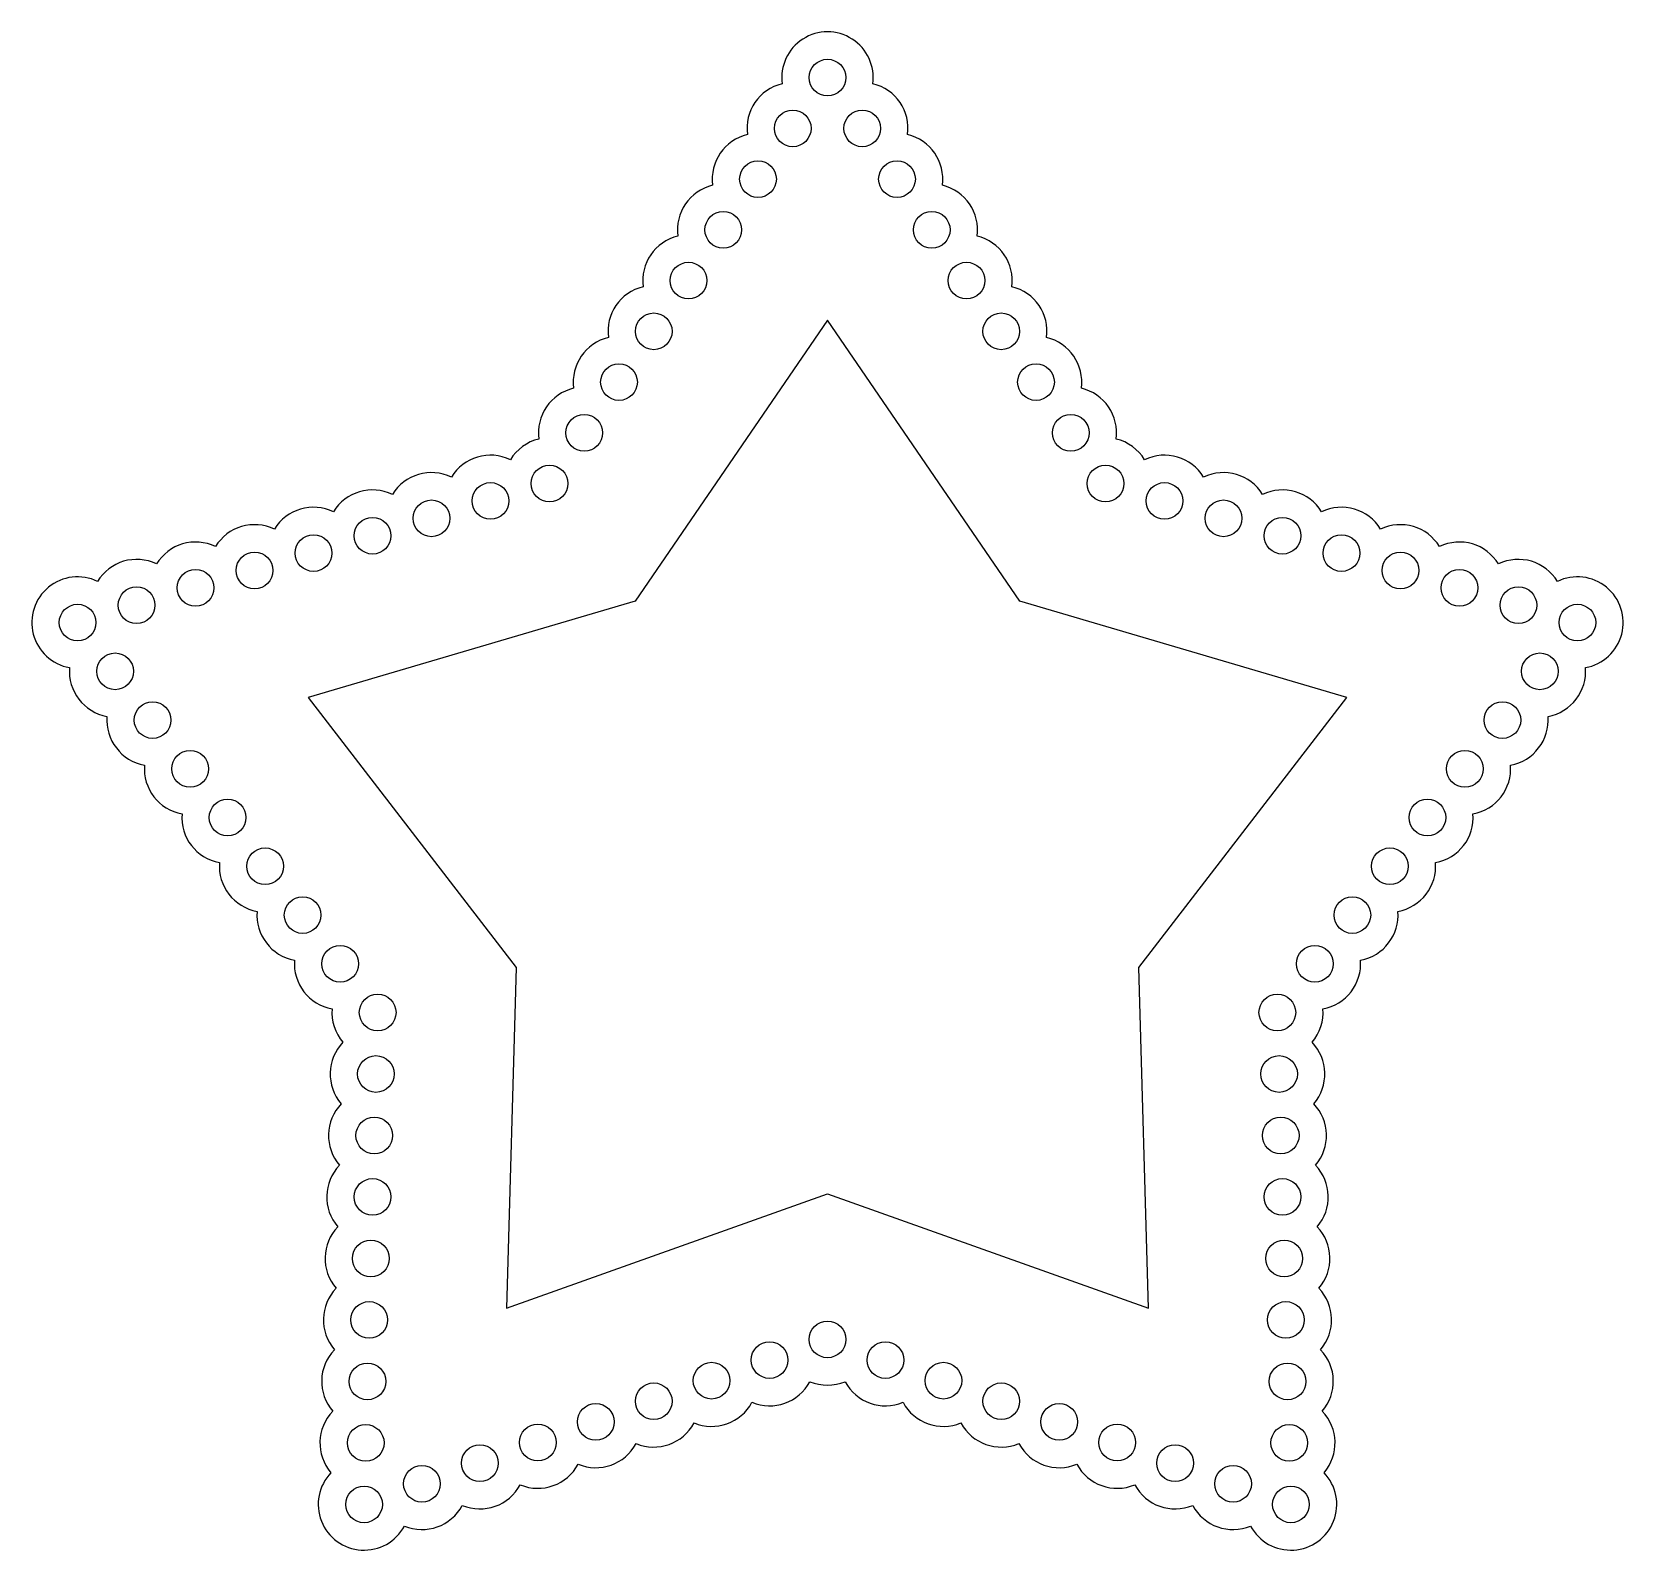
# Model space of a CAD drawing. Extents: x -374 to -258, y 96 to 207.
import ezdxf

# ---------------------------------------------------------------- set-up
doc = ezdxf.new("R2010")
doc.units = 0
doc.header["$LTSCALE"] = 0.010101
doc.layers.get('0').update_dxf_attribs({"linetype": 'CONTINUOUS'})

msp = doc.modelspace()

# ---------------------------------------------------------------- linework, layer by layer
for p, q in [((-315.784988, 185.927933), (-329.824615, 165.432569)), ((-301.745361, 165.432569), (-315.784988, 185.927933)), ((-329.824615, 165.432569), (-353.655349, 158.413506)), ((-277.914628, 158.413506), (-301.745361, 165.432569)), ((-353.655349, 158.413506), (-338.501582, 138.727611)), ((-293.068394, 138.727611), (-277.914628, 158.413506)), ((-338.501582, 138.727611), (-339.190158, 113.894227)), ((-292.379818, 113.894227), (-293.068394, 138.727611)), ((-339.190158, 113.894227), (-315.784988, 122.22304)), ((-315.784988, 122.22304), (-292.379818, 113.894227))]:
    msp.add_line(p, q)
for centre in [(-315.784988, 203.622797), (-318.319807, 199.922411), (-313.250169, 199.922411), (-320.854626, 196.222025), (-310.71535, 196.222025), (-323.389445, 192.521639), (-308.180532, 192.521639), (-325.924263, 188.821254), (-305.645713, 188.821254), (-328.459082, 185.120868), (-303.110894, 185.120868), (-330.993901, 181.420482), (-300.576075, 181.420482), (-333.52872, 177.720096), (-298.041256, 177.720096), (-336.063539, 174.01971), (-295.506437, 174.01971), (-340.366117, 172.752436), (-291.203859, 172.752436), (-344.668695, 171.485163), (-286.901281, 171.485163), (-348.971273, 170.217889), (-282.598703, 170.217889), (-353.273851, 168.950615), (-278.296125, 168.950615), (-357.57643, 167.683341), (-273.993547, 167.683341), (-361.879008, 166.416067), (-269.690968, 166.416067), (-366.181586, 165.148793), (-265.38839, 165.148793), (-370.484164, 163.881519), (-261.085812, 163.881519), (-367.74819, 160.327281), (-263.821786, 160.327281), (-365.012216, 156.773043), (-266.55776, 156.773043), (-362.276242, 153.218805), (-269.293734, 153.218805), (-359.540268, 149.664567), (-272.029708, 149.664567), (-356.804294, 146.110329), (-274.765682, 146.110329), (-354.06832, 142.556091), (-277.501656, 142.556091), (-351.332346, 139.001853), (-280.23763, 139.001853), (-348.596372, 135.447615), (-282.973604, 135.447615), (-348.720693, 130.964011), (-282.849283, 130.964011), (-348.845014, 126.480406), (-282.724962, 126.480406), (-348.969334, 121.996802), (-282.600642, 121.996802), (-349.093655, 117.513198), (-282.476321, 117.513198), (-349.217976, 113.029594), (-282.352, 113.029594), (-315.784988, 111.608749), (-320.010732, 110.105003), (-311.559244, 110.105003), (-349.342297, 108.54599), (-324.236476, 108.601257), (-307.333501, 108.601257), (-282.22768, 108.54599), (-328.462219, 107.097511), (-303.107757, 107.097511), (-332.687963, 105.593765), (-298.882013, 105.593765), (-349.466617, 104.062386), (-336.913707, 104.090019), (-294.656269, 104.090019), (-282.103359, 104.062386), (-341.13945, 102.586273), (-290.430526, 102.586273), (-345.365194, 101.082527), (-286.204782, 101.082527), (-349.590938, 99.578782), (-281.979038, 99.578782)]:
    msp.add_circle(centre, 1.33844)
for centre, start, end in [((-315.784988, 203.622797), 352.207895, 187.792105), ((-318.319807, 199.922411), 103.384458, 187.792105), ((-313.250169, 199.922411), 352.207895, 76.615542), ((-320.854626, 196.222025), 103.384458, 187.792105), ((-310.71535, 196.222025), 352.207895, 76.615542), ((-323.389445, 192.521639), 103.384458, 187.792105), ((-308.180532, 192.521639), 352.207895, 76.615542), ((-325.924263, 188.821254), 103.384458, 187.792105), ((-305.645713, 188.821254), 352.207895, 76.615542), ((-328.459082, 185.120868), 103.384458, 187.792105), ((-303.110894, 185.120868), 352.207895, 76.615542), ((-330.993901, 181.420482), 103.384458, 187.792105), ((-300.576075, 181.420482), 352.207895, 76.615542), ((-333.52872, 177.720096), 103.384458, 187.792105), ((-298.041256, 177.720096), 352.207895, 76.615542), ((-336.063539, 174.01971), 103.384458, 148.615542), ((-295.506437, 174.01971), 31.384458, 76.615542), ((-340.366117, 172.752436), 64.207895, 148.615542), ((-291.203859, 172.752436), 31.384458, 115.792105), ((-344.668695, 171.485163), 64.207895, 148.615542), ((-286.901281, 171.485163), 31.384458, 115.792105), ((-348.971273, 170.217889), 64.207895, 148.615542), ((-282.598703, 170.217889), 31.384458, 115.792105), ((-353.273851, 168.950615), 64.207895, 148.615542), ((-278.296125, 168.950615), 31.384458, 115.792105), ((-357.57643, 167.683341), 64.207895, 148.615542), ((-273.993547, 167.683341), 31.384458, 115.792105), ((-361.879008, 166.416067), 64.207895, 148.615542), ((-269.690968, 166.416067), 31.384458, 115.792105), ((-366.181586, 165.148793), 64.207895, 148.615542), ((-265.38839, 165.148793), 31.384458, 115.792105), ((-370.484164, 163.881519), 64.207895, 259.792105), ((-261.085812, 163.881519), 280.207895, 115.792105), ((-367.74819, 160.327281), 175.384458, 259.792105), ((-263.821786, 160.327281), 280.207895, 4.615542), ((-365.012216, 156.773043), 175.384458, 259.792105), ((-266.55776, 156.773043), 280.207895, 4.615542), ((-362.276242, 153.218805), 175.384458, 259.792105), ((-269.293734, 153.218805), 280.207895, 4.615542), ((-359.540268, 149.664567), 175.384458, 259.792105), ((-272.029708, 149.664567), 280.207895, 4.615542), ((-356.804294, 146.110329), 175.384458, 259.792105), ((-274.765682, 146.110329), 280.207895, 4.615542), ((-354.06832, 142.556091), 175.384458, 259.792105), ((-277.501656, 142.556091), 280.207895, 4.615542), ((-351.332346, 139.001853), 175.384458, 259.792105), ((-280.23763, 139.001853), 280.207895, 4.615542), ((-348.596372, 135.447615), 175.384458, 220.615542), ((-282.973604, 135.447615), 319.384458, 4.615542), ((-348.720693, 130.964011), 136.207895, 220.615542), ((-282.849283, 130.964011), 319.384458, 43.792105), ((-348.845014, 126.480406), 136.207895, 220.615542), ((-282.724962, 126.480406), 319.384458, 43.792105), ((-348.969334, 121.996802), 136.207895, 220.615542), ((-282.600642, 121.996802), 319.384458, 43.792105), ((-349.093655, 117.513198), 136.207895, 220.615542), ((-282.476321, 117.513198), 319.384458, 43.792105), ((-349.217976, 113.029594), 136.207895, 220.615542), ((-282.352, 113.029594), 319.384458, 43.792105), ((-349.342297, 108.54599), 136.207895, 220.615542), ((-282.22768, 108.54599), 319.384458, 43.792105), ((-320.010732, 110.105003), 247.384458, 331.792105), ((-315.784988, 111.608749), 247.384458, 292.615542), ((-311.559244, 110.105003), 208.207895, 292.615542), ((-324.236476, 108.601257), 247.384458, 331.792105), ((-307.333501, 108.601257), 208.207895, 292.615542), ((-349.466617, 104.062386), 136.207895, 220.615542), ((-282.103359, 104.062386), 319.384458, 43.792105), ((-328.462219, 107.097511), 247.384458, 331.792105), ((-303.107757, 107.097511), 208.207895, 292.615542), ((-332.687963, 105.593765), 247.384458, 331.792105), ((-298.882013, 105.593765), 208.207895, 292.615542), ((-336.913707, 104.090019), 247.384458, 331.792105), ((-294.656269, 104.090019), 208.207895, 292.615542), ((-349.590938, 99.578782), 136.207895, 331.792105), ((-341.13945, 102.586273), 247.384458, 331.792105), ((-290.430526, 102.586273), 208.207895, 292.615542), ((-281.979038, 99.578782), 208.207895, 43.792105), ((-345.365194, 101.082527), 247.384458, 331.792105), ((-286.204782, 101.082527), 208.207895, 292.615542)]:
    msp.add_arc(centre, 3.33844, start, end)

doc.saveas('drawing.dxf')
